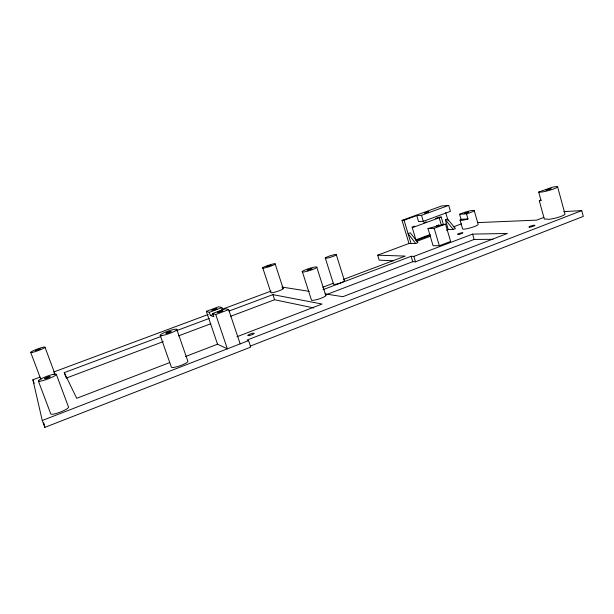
<?xml version="1.0" encoding="UTF-8"?>
<svg xmlns="http://www.w3.org/2000/svg" width="614" height="614" viewBox="0 0 614 614"><rect width="100%" height="100%" fill="white"/><g stroke="black" fill="none" stroke-linecap="round" stroke-linejoin="round"><path stroke-width="0.92" d="M250.159 346.135L583.3 216.412L581.75 210.61L563.829 211.6M40.071 377.088L32.88 379.767L42.259 420.498L44.86 427.367L250.75 347.102L248.578 340.616L247.104 340.033L581.75 210.61M42.259 420.498L248.578 340.616M543.889 217.387L536.751 220.127L477.523 222.613M169.403 362.697L76.704 398.309L64.27 372.637L160.983 336.48M185.451 356.534L217.533 344.208L227.372 348.829L215.721 314.498L212.728 313.493L213.833 316.74L210.379 315.535L209.29 312.342L206.327 311.352L217.533 344.208M236.927 336.756L322.089 304.037L272.915 294.628L229.037 311.037M326.487 294.574L412.746 261.687L415.494 261.825L474.123 239.445L492.958 239.314M322.78 287.268L333.532 283.2M343.387 279.47L405.225 256.099L377.687 255.178L379.206 260.144L393.497 260.804M322.941 289.708L411.119 256.291L413.859 256.383L472.588 234.103L507.348 233.473L342.881 296.692L325.151 293.891M439.309 245.738L450.607 241.456L445.534 224.11C439.639 225.376 433.814 226.95 427.981 228.531L433.062 245.692L439.309 245.738L434.175 228.331L427.981 228.531M163.263 341.614L66.289 378.086L64.27 372.637M178.52 335.873L210.848 323.716M230.595 316.294L274.596 299.747L313.754 307.929M557.589 186.725L564.949 213.925A9.371 1.412 -15.2 0 1 557.005 217.671A9.371 1.412 -15.2 0 1 546.974 219.029L544.342 219.144L539.299 200.763L541.095 200.087M176.203 330.785L209.336 318.397M416.852 241.31L430.307 236.283M446.447 230.242L448.243 229.575L453.27 229.429L455.458 228.608L447.568 219.014L445.388 219.82L448.243 229.575M415.709 243.497L417.957 242.653L410.313 232.79L408.072 233.619L415.709 243.497L408.97 243.482L377.687 255.178M53.556 372.069L208.192 314.491M221.677 309.471L271.127 291.059M212.728 313.493L225.499 308.735L228.661 309.663L240.181 343.871M538.693 192.059L552.201 187.27A9.417 1.144 -15.7 0 1 557.389 187.209A9.417 1.144 -15.7 0 1 547.926 190.731A9.417 1.144 -15.7 0 1 539.56 191.982L538.693 192.059L541.041 200.624L539.299 200.763M210.379 315.535L213.073 314.529M215.721 314.498L228.661 309.663M415.801 239.867L430.153 234.51M430.076 235.3L416.1 240.527L412.263 227.702L441.197 217.049L443.323 224.31M453.477 226.85L461.429 223.88M206.327 311.352L218.745 306.739L221.877 307.66L222.682 310.047M434.175 228.331L445.534 224.11M209.29 312.342L221.877 307.66M402.024 220.365L404.066 220.257L416.799 215.621L418.556 221.554L423.307 221.309L450.43 211.346L448.704 205.398L441.504 205.997L402.024 220.365L408.97 243.482M411.994 227.111L414.696 226.121M423.698 222.805L426.4 221.815M435.403 218.5L438.104 217.509M416.799 215.621L421.526 215.314L448.704 205.398M459.61 214.294L466.517 213.864A8.128 1.013 -16.4 0 0 473.118 210.364A8.128 1.013 -16.4 0 0 459.61 214.294L461.068 219.305A8.12 1.059 -16.3 0 0 461.168 220.38A8.12 1.059 -16.3 0 0 467.991 218.96L466.517 213.864M439.002 217.179L441.197 217.049M461.068 219.305L467.991 218.96M281.91 287.045L309.241 291.374M445.388 219.82L453.27 229.429M38.36 380.979L50.755 413.874A9.517 1.75 -21.2 0 0 60.21 412.124A9.517 1.75 -21.2 0 0 68.507 407.021L56.304 374.279M32.88 379.767L34.223 383.32M30.7 352.382L40.578 378.654A7.56 1.105 -20.5 0 0 41.691 378.83M44.983 347.202L54.746 373.366A7.56 1.105 -20.5 0 1 54.009 374.233M160.246 335.467L171.421 367.295A8.842 1.665 -19.6 0 0 181.299 365.299A8.842 1.665 -19.6 0 0 187.769 360.978L176.755 329.304M262.723 267.75L270.766 292.264A6.677 0.982 -18.1 0 0 277.351 291.42A6.677 0.982 -18.1 0 0 283 288.25M272.915 294.628L274.596 299.747M275.202 264.097A6.708 0.791 -18.1 0 1 264.695 267.919A6.708 0.791 -18.1 0 1 266.96 265.778A6.708 0.791 -18.1 0 1 275.202 264.097L283.215 288.718M302.295 271.549L311.352 299.739A7.683 1.305 -17.7 0 0 319.372 298.841A7.683 1.305 -17.7 0 0 325.405 295.111M316.824 267.359A7.729 1.051 -17.7 0 1 304.92 271.779A7.729 1.051 -17.7 0 1 306.908 269.262A7.729 1.051 -17.7 0 1 316.824 267.359L325.842 295.679M325.274 257.972L333.509 284.013A5.818 0.929 -17.5 0 0 339.734 283.207A5.818 0.929 -17.5 0 0 344.132 280.514M336.318 254.772A5.841 0.752 -17.5 0 1 327.385 258.064A5.841 0.752 -17.5 0 1 328.674 256.307A5.841 0.752 -17.5 0 1 336.318 254.772L344.523 280.897M411.119 256.291L412.746 261.687M404.066 220.257L411.035 243.489M413.859 256.383L415.494 261.825M421.526 215.314L423.307 221.309M439.271 218.077L441.389 225.307M445.695 212.613L448.082 220.787M460.063 220.142L462.611 228.922A8.105 1.136 -16.2 0 0 470.562 227.825A8.105 1.136 -16.2 0 0 478.191 224.44L474.208 210.564M472.588 234.103L474.123 239.445M43.778 422.77L44.86 427.367M438.995 225.062L436.83 225.714L438.995 225.062M550.958 188.659L546.153 190.064L550.958 188.659M40.148 348.959L35.574 350.617L40.148 348.959M468.474 212.229L464.314 213.442L468.474 212.229M428.71 211.838L424.681 213.027L428.71 211.838M311.874 268.786L307.223 270.129L311.874 268.786M270.951 265.34L266.96 266.507L270.951 265.34M458.896 234.318A2.771 0.399 -16.3 0 0 462.856 232.821A2.771 0.399 -16.3 0 0 458.835 233.612A2.771 0.399 -16.3 0 0 458.896 234.318M529.46 227.126A3.139 0.484 -15.4 0 0 534.679 225.645A3.139 0.484 -15.4 0 0 531.655 225.745A3.139 0.484 -15.4 0 0 529.46 227.126M248.762 335.612A3.369 0.622 -18.6 0 0 254.073 333.563A3.369 0.622 -18.6 0 0 250.036 334.093A3.369 0.622 -18.6 0 0 248.762 335.612M162.219 335.482A8.895 1.343 -19.3 0 0 176.487 330.132A8.895 1.343 -19.3 0 0 166.839 331.568A8.895 1.343 -19.3 0 0 162.219 335.482M31.836 352.459A7.598 0.89 -20 0 0 44.2 347.961A7.598 0.89 -20 0 0 37.5 348.975A7.598 0.89 -20 0 0 31.836 352.459M39.849 381.21A9.578 1.42 -20.5 0 0 55.375 375.384A9.578 1.42 -20.5 0 0 46.787 376.336A9.578 1.42 -20.5 0 0 39.849 381.21M166.494 333.371A2.847 0.43 -19.3 0 0 171.068 331.66A2.847 0.43 -19.3 0 0 168.006 332.105A2.847 0.43 -19.3 0 0 166.494 333.371M212.605 310.546A2.725 0.391 -18.7 0 0 216.934 308.926A2.725 0.391 -18.7 0 0 213.818 309.448A2.725 0.391 -18.7 0 0 212.605 310.546M218.354 312.388A2.794 0.414 -18.7 0 0 222.798 310.73A2.794 0.414 -18.7 0 0 219.574 311.252A2.794 0.414 -18.7 0 0 218.354 312.388M46.058 378.531A3.062 0.453 -20.5 0 0 50.225 376.551A3.062 0.453 -20.5 0 0 45.789 377.794A3.062 0.453 -20.5 0 0 46.058 378.531"/></g></svg>
